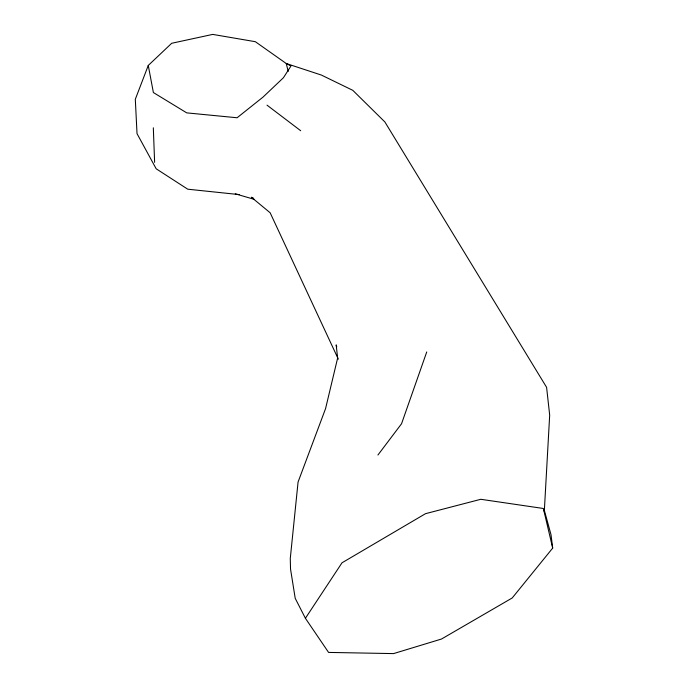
<?xml version="1.0" encoding="UTF-8"?>
<svg xmlns="http://www.w3.org/2000/svg" width="688" height="688" viewBox="0 0 688 688"><rect width="100%" height="100%" fill="white"/><g stroke="black" fill="none" stroke-linecap="round" stroke-linejoin="round"><path stroke-width="1.03" d="M544.277 511.881L549.678 415.122L546.599 387.335L384.893 121.974L352.789 90.326L321.399 75.069L286.251 63.511L255.325 41.693L212.712 34.4L171.69 43.275L148.273 65.437L135.312 99.27L137.024 133.653L156.185 168.792L187.729 189.191L239.364 194.609M426.741 351.946L401.543 423.756L377.936 455.017M305.403 618.288L341.996 562.81L425.511 513.678L480.817 499.29L543.374 508.484L552.688 548.095L512.216 597.967L441.515 639.023L393.553 653.6L328.58 652.413L305.403 618.288L295.212 598.328L290.542 569.114L290.267 558.613L298.067 482.03L325.562 408.629L337.645 358.027L336.165 344.869L336.742 346.864M235.279 193.818L254.517 199.425M253.253 197.998L251.378 197.241L270.143 212.764L338.324 359.162M267.013 105.152L300.699 130.729M544.294 510.169L551.019 534.757L552.688 548.095M288.203 71.432L286.251 63.511L290.981 65.971L283.404 77.761L263.022 97.094L237.102 117.76L186.749 112.875L153.381 92.545L148.273 65.437M153.321 127.805L154.619 162.325"/></g></svg>
